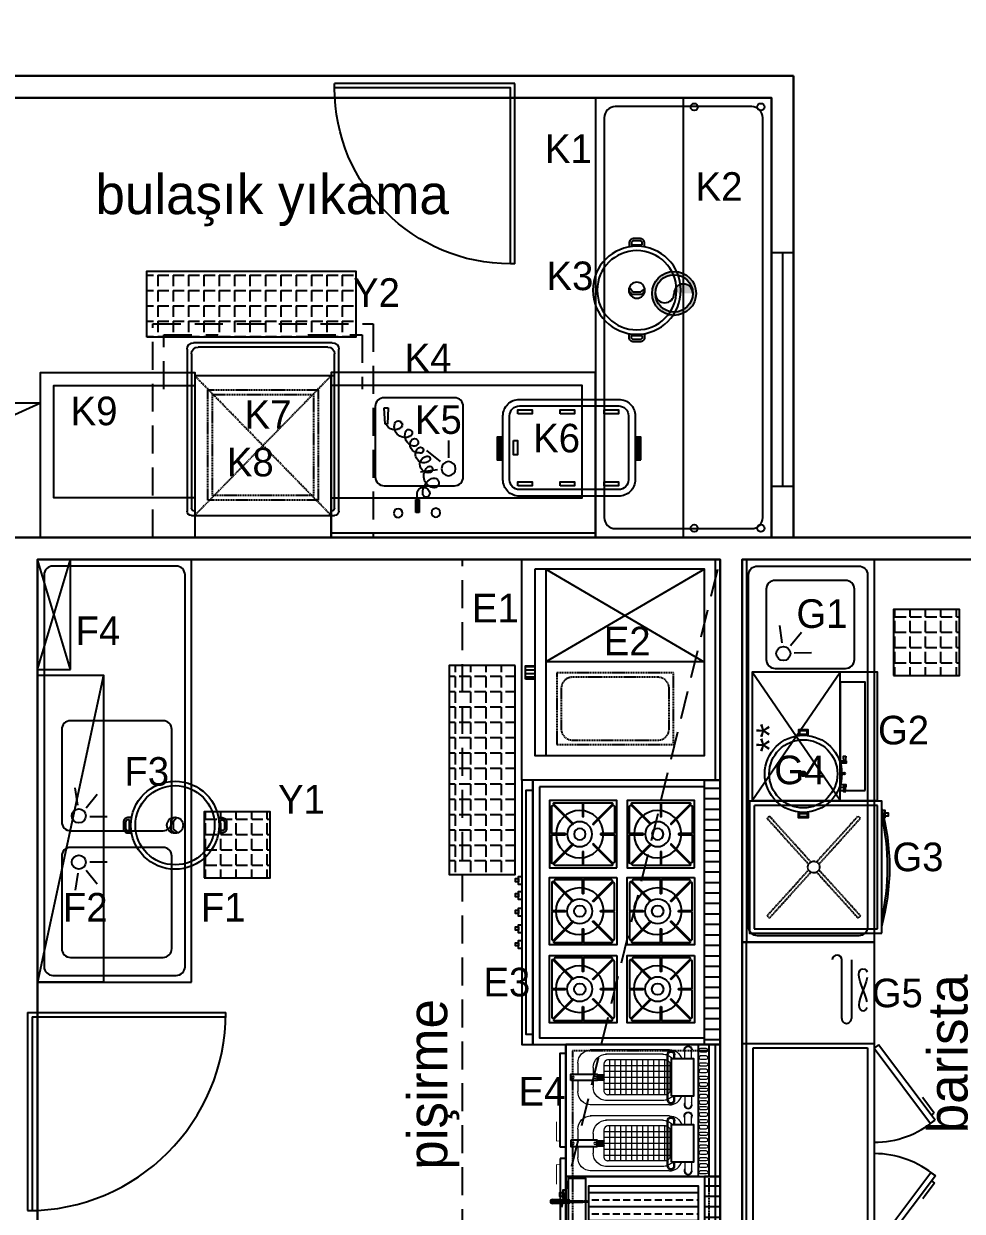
# Model space of a CAD drawing. Header units: millimetres. Extents: x -2729 to 15248, y -12439 to 5292.
# Drawn here: x 3382 to 3808, y -8479 to -7939 of the extents above; entities that cross this region are included whole.
import ezdxf

# ---------------------------------------------------------------- set-up
doc = ezdxf.new("R2010")
doc.units = ezdxf.units.MM
doc.linetypes.add('DASHED', pattern=[0.75, 0.5, -0.25])
doc.linetypes.add('HIDDENX2', pattern=[19.05, 12.7, -6.35])
for name, color, linetype in [('002 Çizgi', 7, 'Continuous'), ('kapı ABD', 55, 'Continuous'), ('Kıtc-002 Çizgi', 7, 'Continuous'), ('S2000-002 Çizgi', 7, 'Continuous'), ('S2000-003 Kapı', 3, 'Continuous')]:
    doc.layers.add(name, color=color, linetype=linetype)
doc.layers.add('DUVAR', color=7, linetype='Continuous', lineweight=30)
doc.styles.get("Standard").update_dxf_attribs({"font": 'arial.ttf'})
doc.styles.add('TAKSİM', font='GOTHIC.TTF', dxfattribs={"height": 20})

# ---------------------------------------------------------------- blocks, each defined once
blk = doc.blocks.new('wery5y')
blk.add_line((4066.81, 1057.69), (4067.5, 1059.5))
at = {"layer": 'kapı ABD', "color": 7}
for points in [[(3990.21, 1086.77), (4019.24, 1163.37)], [(4067.5, 1059.5), (3992.71, 1087.9), (4021.1, 1162.69)], [(4021.1, 1162.69), (4019.24, 1163.37)], [(4066.81, 1057.69), (3990.21, 1086.77)]]:
    blk.add_lwpolyline(points, dxfattribs=at)
blk.add_arc((3992.71, 1087.9), 80, 339.2123, 69.2123, dxfattribs=at)
blk = doc.blocks.new('rtyjjkw5')
at = {"layer": 'kapı ABD', "color": 7}
for p, q in [((-2, 2), (-2, 90)), ((0, 0), (0, 90)), ((-2, 2), (-90, 2)), ((0, 0), (-90, 0))]:
    blk.add_line(p, q, dxfattribs=at)
blk.add_arc((0, 0), 90, 90, 180, dxfattribs=at)
blk = doc.blocks.new('A$C53E03B34')
at = {"layer": 'Kıtc-002 Çizgi'}
for points in [[(3.74, 16.55), (2, 16.55, -0.414214), (0, 18.55), (0, 21.45, -0.414214), (2, 23.45), (3.74, 23.45)], [(43.14, 16.55), (44.87, 16.55, 0.414214), (46.87, 18.55), (46.87, 21.45, 0.414214), (44.87, 23.45), (43.14, 23.45)]]:
    blk.add_lwpolyline(points, format="xyb", dxfattribs=at)
for points in [[(2.83, 17.55), (2, 17.55, -0.414214), (1, 18.55), (1, 21.45, -0.414214), (2, 22.45), (2.83, 22.45)], [(44.05, 17.55), (44.87, 17.55, 0.414214), (45.87, 18.55), (45.87, 21.45, 0.414214), (44.87, 22.45), (44.05, 22.45)]]:
    blk.add_lwpolyline(points, format="xyb", close=True, dxfattribs=at)
for points in [[(22.08, 23.4), (24.16, 21.79), (24.16, 18.12), (22.75, 16.4)], [(23.49, 23.65), (25.16, 22.26), (25.16, 17.69), (23.76, 16.35)]]:
    blk.add_lwpolyline(points, dxfattribs=at)
for radius in [20, 18, 3.66]:
    blk.add_circle((23.44, 20), radius, dxfattribs=at)
blk = doc.blocks.new('A$C604B7618')
at = {"layer": 'Kıtc-002 Çizgi'}
blk.add_lwpolyline([(0, 30.57), (30.57, 30.57), (30.57, 0), (0, 0), (0, 30.57)], dxfattribs=at)
blk.add_lwpolyline([(15.55, 29.52), (15.55, 23.44, -0.414214), (15.34, 23.23), (15.23, 23.23, -0.414214), (15.02, 23.44), (15.02, 29.52), (2.68, 29.52, 0.668179), (2.31, 28.63), (10.81, 20.13, -0.810443), (10.38, 19.82), (1.59, 28.61, 0.668179), (1.05, 28.39), (1.05, 15.55), (7.13, 15.55, -0.414214), (7.34, 15.34), (7.34, 15.23, -0.414214), (7.13, 15.02), (1.05, 15.02), (1.05, 2.68, 0.668179), (1.94, 2.31), (10.43, 10.81, -0.810443), (10.75, 10.38), (1.96, 1.59, 0.668179), (2.18, 1.05), (15.02, 1.05), (15.02, 7.13, -0.414214), (15.23, 7.34), (15.34, 7.34, -0.414214), (15.55, 7.13), (15.55, 1.05), (27.88, 1.05, 0.668179), (28.26, 1.94), (19.76, 10.43, -0.810443), (20.19, 10.75), (28.98, 1.96, 0.668179), (29.52, 2.18), (29.52, 15.02), (23.44, 15.02, -0.414214), (23.23, 15.23), (23.23, 15.34, -0.414214), (23.44, 15.55), (29.52, 15.55), (29.52, 28.39, 0.668179), (28.98, 28.61), (20.19, 19.82, -0.810443), (19.76, 20.13), (28.26, 28.63, 0.668179), (27.88, 29.52)], format="xyb", close=True, dxfattribs=at)
for radius in [10.75, 5.66, 2.6]:
    blk.add_circle((15.28, 13.8), radius, dxfattribs=at)
blk = doc.blocks.new('A$C30900C96')
at = {"layer": 'Kıtc-002 Çizgi'}
h = blk.add_hatch(dxfattribs=at)
h.set_pattern_fill('ANSI31', color=256, scale=1.5, angle=45, style=0)
h.set_pattern_definition([(90, (-2738.432, -5782.0232), (-4.7625, 9e-16), [])])
h.paths.add_polyline_path([(120, 85.92), (120, 92.92), (0, 92.92), (0, 85.92)])
for points in [[(0, 7.92), (120, 7.92), (120, 92.92), (0, 92.92)], [(120, 85.92), (0, 85.92), (0, 92.92), (120, 92.92)], [(3, 10.92), (117, 10.92), (117, 85.92), (3, 85.92)], [(0, 2.92), (120, 2.92), (120, 7.92), (0, 7.92)], [(4.49, 7.92), (115.51, 7.92), (115.51, 4.92), (4.49, 4.92)], [(43.7, 2.92), (47.34, 2.92), (47.34, 1.46), (43.7, 1.46)], [(44.67, 1.46), (46.12, 1.46), (46.12, 0), (44.67, 0)], [(50.55, 2.92), (54.19, 2.92), (54.19, 1.46), (50.55, 1.46)], [(51.52, 1.46), (52.97, 1.46), (52.97, 0), (51.52, 0)], [(58.06, 2.92), (61.7, 2.92), (61.7, 1.46), (58.06, 1.46)], [(59.02, 1.46), (60.48, 1.46), (60.48, 0), (59.02, 0)], [(65.7, 2.92), (69.34, 2.92), (69.34, 1.46), (65.7, 1.46)], [(66.66, 1.46), (68.12, 1.46), (68.12, 0), (66.66, 0)], [(72.88, 2.92), (76.52, 2.92), (76.52, 1.46), (72.88, 1.46)], [(73.84, 1.46), (75.3, 1.46), (75.3, 0), (73.84, 0)]]:
    blk.add_lwpolyline(points, close=True, dxfattribs=at)
at = {"layer": 'Kıtc-002 Çizgi', "xscale": -1}
for p in [(39.77, 50.8), (39.77, 15.42)]:
    blk.add_blockref('A$C604B7618', p, dxfattribs=at)
at = {"layer": 'Kıtc-002 Çizgi'}
for p in [(44.23, 50.8), (79.64, 50.8), (44.23, 15.42), (79.64, 15.42)]:
    blk.add_blockref('A$C604B7618', p, dxfattribs=at)
blk = doc.blocks.new('A$C6B106424')
at = {"layer": 'S2000-002 Çizgi'}
h = blk.add_hatch(dxfattribs=at)
h.set_pattern_fill('LINE', color=256, scale=0.5, angle=90, style=0)
h.set_pattern_definition([(90, (-1215.703, -3768.8105), (-1.5875, 1e-16), [])])
h.paths.add_polyline_path([(50.06, 4.26), (43.91, 4.26), (43.91, 0), (50.06, 0)])
for p, q in [((0, 9.26), (42.35, 81.36)), ((0, 81.36), (42.2, 9.26)), ((42.2, 81.36), (42.2, 9.26)), ((0, 9.26), (84.7, 9.26))]:
    blk.add_line(p, q, dxfattribs=at)
for points in [[(0, 4.26), (84.7, 4.26), (84.7, 81.36), (0, 81.36)], [(50.06, 0), (43.91, 0), (43.91, 4.26), (50.06, 4.26)]]:
    blk.add_lwpolyline(points, close=True, dxfattribs=at)
at = {"layer": 'S2000-002 Çizgi', "linetype": 'DASHED'}
blk.add_lwpolyline([(47.2, 67.26), (47.2, 14.26), (79.7, 14.26), (79.7, 67.26)], close=True, dxfattribs=at)
blk.add_lwpolyline([(49.2, 60.26), (49.2, 21.26, 0.414214), (54.2, 16.26), (72.7, 16.26, 0.414214), (77.7, 21.26), (77.7, 60.26, 0.414214), (72.7, 65.26), (54.2, 65.26, 0.414214)], format="xyb", close=True, dxfattribs=at)
blk = doc.blocks.new('A$C3E822EE1')
at = {"layer": 'S2000-002 Çizgi'}
h = blk.add_hatch(dxfattribs=at)
h.set_pattern_fill('ANSI32', color=256, angle=180, style=0)
h.set_pattern_definition([(315, (-4249.49996, 7833.96362), (-0.265165043, -0.265165043), []), (315, (-4249.3232, 7833.96362), (-0.265165043, -0.265165043), [])])
h.paths.add_polyline_path([(12.1, 69), (10.72, 69), (10.69, 70), (12.14, 70)])
h.paths.add_polyline_path([(12.07, 68.17), (11.76, 68.17), (11.76, 62.37), (11.68, 61), (11.15, 61), (11.07, 62.37), (11.07, 68.17), (10.75, 68.17), (10.72, 69), (12.1, 69)])
h.paths.add_polyline_path([(12.2, 72), (10.62, 72), (10.48, 76.14, -0.437405), (11.18, 76.9), (11.64, 76.9, -0.437405), (12.35, 76.14)])
h.paths.add_polyline_path([(12.14, 70), (10.69, 70), (10.62, 72), (12.2, 72)])
h.paths.add_polyline_path([(11.6, 59.71), (11.23, 59.71), (11.15, 61), (11.68, 61)])
h = blk.add_hatch(dxfattribs=at)
h.set_pattern_fill('ANSI32', color=256, angle=180, style=0)
h.set_pattern_definition([(225, (4329.50004, 7833.96362), (0.265165043, -0.265165043), []), (225, (4329.32326, 7833.96362), (0.265165043, -0.265165043), [])])
h.paths.add_polyline_path([(67.9, 69), (69.28, 69), (69.31, 70), (67.86, 70)])
h.paths.add_polyline_path([(67.93, 68.17), (68.24, 68.17), (68.24, 62.37), (68.32, 61), (68.85, 61), (68.93, 62.37), (68.93, 68.17), (69.25, 68.17), (69.28, 69), (67.9, 69)])
h.paths.add_polyline_path([(67.8, 72), (69.38, 72), (69.52, 76.14, 0.437405), (68.82, 76.9), (68.36, 76.9, 0.437405), (67.65, 76.14)])
h.paths.add_polyline_path([(67.86, 70), (69.31, 70), (69.38, 72), (67.8, 72)])
h.paths.add_polyline_path([(68.4, 59.71), (68.77, 59.71), (68.85, 61), (68.32, 61)])
h = blk.add_hatch(dxfattribs=at)
h.set_pattern_fill('ANSI33', color=256, angle=225, style=0)
h.set_pattern_definition([(270, (3371.733, 5045.6104), (6.35, -2e-15), []), (270, (3368.558, 5042.4354), (6.35, -2e-15), [3.175, -1.5875])])
h.paths.add_polyline_path([(74.47, 9.71), (74.47, 59.71), (4.47, 59.71), (4.47, 9.71)])
h = blk.add_hatch(dxfattribs=at)
h.set_pattern_fill('ANSI31', color=256, scale=1.5, angle=225, style=0)
h.set_pattern_definition([(270, (3371.7327, 5050.6104), (4.7625, -1e-15), [])])
h.paths.add_polyline_path([(0, 7), (0, 0), (80, 0), (80, 7)])
for p, q in [((10.48, 76.14), (10.75, 68.17)), ((10.75, 68.17), (10.48, 76.14)), ((11.64, 76.9), (11.18, 76.9)), ((11.18, 76.9), (11.64, 76.9)), ((12.35, 76.14), (12.07, 68.17)), ((67.65, 76.14), (67.93, 68.17)), ((68.36, 76.9), (68.82, 76.9)), ((68.82, 76.9), (68.36, 76.9)), ((69.52, 76.14), (69.25, 68.17)), ((69.25, 68.17), (69.52, 76.14)), ((10.75, 68.17), (11.07, 68.17)), ((11.07, 68.17), (10.75, 68.17)), ((11.07, 68.17), (11.07, 62.37)), ((11.76, 68.17), (11.76, 62.37)), ((12.07, 68.17), (11.76, 68.17)), ((67.93, 68.17), (68.24, 68.17)), ((68.24, 68.17), (68.24, 62.37)), ((68.93, 68.17), (68.93, 62.37)), ((69.25, 68.17), (68.93, 68.17)), ((68.93, 68.17), (69.25, 68.17)), ((11.07, 62.37), (11.23, 59.71)), ((11.23, 59.71), (11.6, 59.71)), ((11.6, 59.71), (11.23, 59.71)), ((11.76, 62.37), (11.6, 59.71)), ((68.24, 62.37), (68.4, 59.71)), ((68.77, 59.71), (68.4, 59.71)), ((68.4, 59.71), (68.77, 59.71)), ((68.93, 62.37), (68.77, 59.71))]:
    blk.add_line(p, q, dxfattribs=at)
for points in [[(9.94, 70), (6.3, 70), (6.3, 71.46), (9.94, 71.46)], [(8.98, 71.46), (7.52, 71.46), (7.52, 72.92), (8.98, 72.92)], [(75, 70), (65, 70), (65, 72), (75, 72)], [(80, 70), (0, 70), (0, 0), (80, 0)], [(79, 61), (1, 61), (1, 69), (79, 69)], [(74.47, 9.71), (4.47, 9.71), (4.47, 59.71), (74.47, 59.71)], [(80, 0), (0, 0), (0, 7), (80, 7)]]:
    blk.add_lwpolyline(points, close=True, dxfattribs=at)
for centre, start, end in [((11.18, 76.19), 90, 184.4992), ((11.18, 76.19), 90, 184.4992), ((11.64, 76.19), 355.5008, 90), ((68.36, 76.19), 90, 184.4992), ((68.82, 76.19), 355.5008, 90), ((68.82, 76.19), 355.5008, 90)]:
    blk.add_arc(centre, 0.706, start, end, dxfattribs=at)
blk = doc.blocks.new('A$C71D9588E')
at = {"layer": 'S2000-002 Çizgi', "linetype": 'Continuous', "lineweight": 0}
for p, q in [((6.5, 57), (2.5, 57)), ((6.5, 54), (2.5, 54)), ((23.5, 57), (27.5, 57)), ((23.5, 54), (27.5, 54)), ((36.5, 57), (32.5, 57)), ((36.5, 54), (32.5, 54)), ((53.5, 57), (57.5, 57)), ((53.5, 54), (57.5, 54)), ((4.75, 49.5), (6.5, 49.5)), ((4.75, 49), (6.5, 49)), ((23.5, 49.5), (25.25, 49.5)), ((23.5, 49), (25.25, 49)), ((34.75, 49.5), (36.5, 49.5)), ((34.75, 49), (36.5, 49)), ((53.5, 49.5), (55.25, 49.5)), ((53.5, 49), (55.25, 49)), ((2.5, 47), (2.5, 11)), ((4.5, 44), (4.5, 18)), ((4.75, 46.5), (25.25, 46.5)), ((4.75, 46), (25.25, 46)), ((7, 45.25), (7, 18.85)), ((23, 44.75), (7, 44.75)), ((21, 47.25), (9, 47.25)), ((9.5, 47.25), (9.5, 46.5)), ((9.5, 46), (9.5, 17.25)), ((12.2, 47.25), (12.2, 46.5)), ((12.2, 46), (12.2, 17.25)), ((14.9, 47.25), (14.9, 46.5)), ((14.9, 46), (14.9, 17.25)), ((17.6, 47.25), (17.6, 46.5)), ((17.6, 46), (17.6, 17.25)), ((20.3, 47.25), (20.3, 46.5)), ((20.3, 46), (20.3, 17.25)), ((23, 45.25), (23, 18.85)), ((25.5, 44), (25.5, 18)), ((27.5, 47), (27.5, 11)), ((32.5, 47), (32.5, 11)), ((34.5, 44), (34.5, 18)), ((34.75, 46.5), (55.25, 46.5)), ((34.75, 46), (55.25, 46)), ((37, 45.25), (37, 18.85)), ((53, 44.75), (37, 44.75)), ((51, 47.25), (39, 47.25)), ((39.5, 47.25), (39.5, 46.5)), ((39.5, 46), (39.5, 17.25)), ((42.2, 47.25), (42.2, 46.5)), ((42.2, 46), (42.2, 17.25)), ((44.9, 47.25), (44.9, 46.5)), ((44.9, 46), (44.9, 17.25)), ((47.6, 47.25), (47.6, 46.5)), ((47.6, 46), (47.6, 17.25)), ((50.3, 47.25), (50.3, 46.5)), ((50.3, 46), (50.3, 17.25)), ((53, 45.25), (53, 18.85)), ((55.5, 44), (55.5, 18)), ((57.5, 47), (57.5, 11)), ((23, 42.25), (7, 42.25)), ((23, 39.75), (7, 39.75)), ((53, 42.25), (37, 42.25)), ((53, 39.75), (37, 39.75)), ((23, 37.25), (7, 37.25)), ((23, 34.75), (7, 34.75)), ((53, 37.25), (37, 37.25)), ((53, 34.75), (37, 34.75)), ((23, 32.25), (7, 32.25)), ((23, 29.75), (7, 29.75)), ((23, 27.25), (7, 27.25)), ((53, 32.25), (37, 32.25)), ((53, 29.75), (37, 29.75)), ((53, 27.25), (37, 27.25)), ((23, 24.75), (7, 24.75)), ((23, 22.25), (7, 22.25)), ((53, 24.75), (37, 24.75)), ((53, 22.25), (37, 22.25)), ((23, 19.75), (7, 19.75)), ((13.75, 17.25), (9, 17.25)), ((13.75, 14.25), (13.75, 17.25)), ((14.25, 14.25), (14.25, 17.25)), ((14.75, 17.25), (14.25, 17.25)), ((14.75, 14.25), (14.75, 17.25)), ((15.25, 14.25), (15.25, 17.25)), ((15.75, 17.25), (15.25, 17.25)), ((15.75, 14.25), (15.75, 17.25)), ((16.25, 14.25), (16.25, 17.25)), ((21, 17.25), (16.25, 17.25)), ((53, 19.75), (37, 19.75)), ((43.75, 17.25), (39, 17.25)), ((43.75, 14.25), (43.75, 17.25)), ((44.25, 14.25), (44.25, 17.25)), ((44.75, 17.25), (44.25, 17.25)), ((44.75, 14.25), (44.75, 17.25)), ((45.25, 14.25), (45.25, 17.25)), ((45.75, 17.25), (45.25, 17.25)), ((45.75, 14.25), (45.75, 17.25)), ((46.25, 14.25), (46.25, 17.25)), ((51, 17.25), (46.25, 17.25)), ((13.5, 12.4), (10.5, 12.4)), ((19.5, 12.4), (16.5, 12.4)), ((43.5, 12.4), (40.5, 12.4)), ((49.5, 12.4), (46.5, 12.4)), ((13.5, 5.4), (8.5, 5.4)), ((21.5, 5.4), (16.5, 5.4)), ((43.5, 5.4), (38.5, 5.4)), ((51.5, 5.4), (46.5, 5.4))]:
    blk.add_line(p, q, dxfattribs=at)
at = {"layer": 'S2000-002 Çizgi'}
for points in [[(0, 65), (60, 65), (60, 60), (0, 60)], [(0, 0), (60, 0), (60, 60), (0, 60)], [(6.5, 48), (23.5, 48), (23.5, 58), (6.5, 58)], [(36.5, 48), (53.5, 48), (53.5, 58), (36.5, 58)], [(16.5, 2.25), (13.5, 2.25), (13.5, 14.25), (16.5, 14.25)], [(43.5, 2.25), (46.5, 2.25), (46.5, 14.25), (43.5, 14.25)]]:
    blk.add_lwpolyline(points, close=True, dxfattribs=at)
at = {"layer": 'S2000-002 Çizgi', "linetype": 'Continuous', "lineweight": 0}
for points in [[(2.62, 63.78, 0.999894), (1.12, 63.78), (1.12, 61.18, 1), (2.62, 61.18), (2.62, 63.78)], [(5.62, 63.78), (5.62, 61.18, -1), (4.12, 61.18), (4.12, 63.78, -0.999894), (5.62, 63.78)], [(8.55, 63.78, 0.999894), (7.05, 63.78), (7.05, 61.18, 1), (8.55, 61.18), (8.55, 63.78)], [(11.55, 63.78), (11.55, 61.18, -1), (10.05, 61.18), (10.05, 63.78, -0.999894), (11.55, 63.78)], [(14.3, 63.78, 0.999894), (12.8, 63.78), (12.8, 61.18, 1), (14.3, 61.18), (14.3, 63.78)], [(17.3, 63.78), (17.3, 61.18, -1), (15.8, 61.18), (15.8, 63.78, -0.999894), (17.3, 63.78)], [(20.12, 63.78, 0.999894), (18.62, 63.78), (18.62, 61.18, 1), (20.12, 61.18), (20.12, 63.78)], [(23.12, 63.78), (23.12, 61.18, -1), (21.62, 61.18), (21.62, 63.78, -0.999894), (23.12, 63.78)], [(25.87, 63.78, 0.999894), (24.37, 63.78), (24.37, 61.18, 1), (25.87, 61.18), (25.87, 63.78)], [(28.87, 63.78), (28.87, 61.18, -1), (27.37, 61.18), (27.37, 63.78, -0.999894), (28.87, 63.78)], [(31.75, 63.78, 0.999894), (30.25, 63.78), (30.25, 61.18, 1), (31.75, 61.18), (31.75, 63.78)], [(34.35, 63.78), (34.35, 61.18, -1), (32.85, 61.18), (32.85, 63.78, -0.999894), (34.35, 63.78)], [(37.14, 63.78), (37.14, 61.18, -1), (35.64, 61.18), (35.64, 63.78, -0.999894), (37.14, 63.78)], [(40.13, 63.78, 0.999894), (38.63, 63.78), (38.63, 61.18, 1), (40.13, 61.18), (40.13, 63.78)], [(42.54, 63.78), (42.54, 61.18, -1), (41.04, 61.18), (41.04, 63.78, -0.999894), (42.54, 63.78)], [(45.54, 63.78, 0.999894), (44.04, 63.78), (44.04, 61.18, 1), (45.54, 61.18), (45.54, 63.78)], [(48.64, 63.78), (48.64, 61.18, -1), (47.14, 61.18), (47.14, 63.78, -0.999894), (48.64, 63.78)], [(51.64, 63.78, 0.999894), (50.14, 63.78), (50.14, 61.18, 1), (51.64, 61.18), (51.64, 63.78)], [(54.75, 63.78), (54.75, 61.18, -1), (53.25, 61.18), (53.25, 63.78, -0.999894), (54.75, 63.78)], [(58.13, 63.68), (58.13, 61.08, -1), (56.63, 61.08), (56.63, 63.68, -0.999894), (58.13, 63.68)]]:
    blk.add_lwpolyline(points, format="xyb", dxfattribs=at)
for centre in [(15, 13.25), (45, 13.25), (15, 3.25), (45, 3.25)]:
    blk.add_circle(centre, 0.5, dxfattribs=at)
at = {"layer": 'S2000-002 Çizgi', "linetype": 'Continuous', "lineweight": 0, "extrusion": (0, 0, -1)}
for centre, radius, start, end in [((-2.5, 55.5), 1.8, 236.4427, 123.5573), ((-2.5, 55.5), 1.5, 270.0011, 90), ((-32.5, 55.5), 1.8, 236.4427, 123.5573), ((-32.5, 55.5), 1.5, 270.0011, 90), ((-8.5, 47), 6, 0, 70.5288), ((-4.75, 47.75), 1.75, 270, 90), ((-4.75, 47.75), 1.25, 270, 90), ((-38.5, 47), 6, 0, 70.5288), ((-34.75, 47.75), 1.75, 270, 90), ((-34.75, 47.75), 1.25, 270, 90), ((-9, 19.25), 2, 270, 0), ((-21, 19.25), 2, 180, 270), ((-39, 19.25), 2, 270, 0), ((-51, 19.25), 2, 180, 270)]:
    blk.add_arc(centre, radius, start, end, dxfattribs=at)
at = {"layer": 'S2000-002 Çizgi', "linetype": 'Continuous', "lineweight": 0}
for centre, radius, start, end in [((27.5, 55.5), 1.8, 236.4427, 123.5573), ((27.5, 55.5), 1.5, 270.0011, 90), ((57.5, 55.5), 1.8, 236.4427, 123.5573), ((57.5, 55.5), 1.5, 270.0011, 90), ((21.5, 47), 6, 0, 70.5288), ((25.25, 47.75), 1.75, 270, 90), ((25.25, 47.75), 1.25, 270, 90), ((51.5, 47), 6, 0, 70.5288), ((55.25, 47.75), 1.75, 270, 90), ((55.25, 47.75), 1.25, 270, 90), ((10.5, 44), 6, 160.5288, 180), ((10.5, 44), 6, 131.8103, 155.3757), ((9, 45.25), 2, 157.9757, 180), ((9, 45.25), 2, 90, 141.3178), ((21, 45.25), 2, 38.6822, 90), ((21, 45.25), 2, 0, 22.0243), ((19.5, 44), 6, 24.6243, 48.1897), ((19.5, 44), 6, 0, 19.4712), ((40.5, 44), 6, 160.5288, 180), ((40.5, 44), 6, 131.8103, 155.3757), ((39, 45.25), 2, 157.9757, 180), ((39, 45.25), 2, 90, 141.3178), ((51, 45.25), 2, 38.6822, 90), ((51, 45.25), 2, 0, 22.0243), ((49.5, 44), 6, 24.6243, 48.1897), ((49.5, 44), 6, 0, 19.4712), ((10.5, 18.4), 6, 180, 270), ((14, 17.25), 0.25, 0, 180), ((15, 17.25), 0.25, 0, 180), ((16, 17.25), 0.25, 0, 180), ((19.5, 18.4), 6, 270, 0), ((40.5, 18.4), 6, 180, 270), ((44, 17.25), 0.25, 0, 180), ((45, 17.25), 0.25, 0, 180), ((46, 17.25), 0.25, 0, 180), ((49.5, 18.4), 6, 270, 0), ((8.5, 11.4), 6, 180, 270), ((21.5, 11.4), 6, 270, 0), ((38.5, 11.4), 6, 180, 270), ((51.5, 11.4), 6, 270, 0)]:
    blk.add_arc(centre, radius, start, end, dxfattribs=at)
blk = doc.blocks.new('A$C5E080717')
at = {"layer": '002 Çizgi', "color": 7}
blk.add_line((2, 188), (2, 0), dxfattribs=at)
for points in [[(70, 188), (0, 188), (0, 0), (70, 0)], [(66.97, 171.56), (66.8, 170.1), (66.35, 168.4), (65.71, 166.54), (64.97, 164.59), (64.24, 162.64), (63.6, 160.78), (63.14, 159.07), (62.97, 157.62), (63.14, 156.47), (63.6, 155.66), (64.24, 155.17), (64.97, 155), (65.71, 155.17), (66.35, 155.66), (66.8, 156.47), (66.97, 157.62), (66.8, 159.07), (66.35, 160.78), (65.71, 162.64), (64.97, 164.59), (64.24, 166.54), (63.6, 168.4), (63.14, 170.1), (62.97, 171.56), (63.14, 172.7), (63.6, 173.52), (64.24, 174.01), (64.97, 174.17), (65.71, 174.01), (66.35, 173.52), (66.8, 172.7)], [(72.57, 97.85), (72.57, 140.6), (70, 140.6), (70, 97.85)], [(72.57, 51.87), (72.57, 94.62), (70, 94.62), (70, 51.87)], [(72.57, 46.75), (72.57, 4), (70, 4), (70, 46.75)]]:
    blk.add_lwpolyline(points, close=True, dxfattribs=at)
for points in [[(59.66, 151), (59.66, 177.67, 1), (55.32, 177.67)], [(55.32, 177.67), (55.32, 151, -1), (50.97, 151)]]:
    blk.add_lwpolyline(points, format="xyb", dxfattribs=at)
blk.add_lwpolyline([(2, 143), (70, 143)], dxfattribs=at)
at = {"layer": '002 Çizgi', "color": 7, "linetype": 'DASHED'}
blk.add_lwpolyline([(5, 140), (5, 3), (67, 3), (67, 140)], close=True, dxfattribs=at)
at = {"layer": '002 Çizgi', "color": 7, "const_width": 0.428}
for points in [[(72.57, 100.66), (74.22, 100.66), (74.22, 107.73), (74.22, 109.53)], [(72.57, 54.69), (74.22, 54.69), (74.22, 61.75), (74.22, 63.56)], [(72.57, 43.94), (74.22, 43.94), (74.22, 36.87), (74.22, 35.07)]]:
    blk.add_lwpolyline(points, dxfattribs=at)
blk = doc.blocks.new('A$C34EC4B2C')
at = {"layer": 'S2000-002 Çizgi'}
for p, q in [((80.83, 87.67), (46.6, 62.05)), ((77.59, 87.3), (71.93, 83.07)), ((78.58, 85.98), (77.59, 87.3)), ((82.37, 85.61), (80.83, 87.67)), ((104.65, 85.77), (106.2, 87.82)), ((106.2, 87.82), (140.31, 62.05)), ((108.44, 86.12), (109.44, 87.44)), ((109.44, 87.44), (115.07, 83.18)), ((150.63, 85.77), (152.18, 87.82)), ((152.18, 87.82), (186.29, 62.05)), ((154.42, 86.12), (155.42, 87.44)), ((155.42, 87.44), (161.05, 83.18)), ((48.14, 60), (82.37, 85.61)), ((71.93, 83.07), (70.49, 81.99)), ((138.76, 60), (104.65, 85.77)), ((115.07, 83.18), (116.52, 82.09)), ((184.74, 60), (150.63, 85.77)), ((161.05, 83.18), (162.5, 82.09)), ((0, 0), (0, 60)), ((0, 60), (188, 60)), ((46.11, 60), (46.11, 0)), ((46.6, 62.05), (48.14, 60)), ((140.31, 62.05), (138.76, 60)), ((186.29, 62.05), (184.74, 60)), ((188, 2), (188, 60)), ((188, 60), (188, 0)), ((12, 54.97), (12.17, 55.71)), ((12.17, 54.24), (12, 54.97)), ((12.17, 55.71), (12.66, 56.35)), ((12.66, 53.6), (12.17, 54.24)), ((12.66, 56.35), (13.47, 56.8)), ((16.07, 56.8), (17.78, 56.35)), ((17.78, 56.35), (19.64, 55.71)), ((19.64, 54.24), (17.78, 53.6)), ((19.64, 55.71), (21.59, 54.97)), ((21.59, 54.97), (19.64, 54.24)), ((23.54, 55.71), (21.59, 54.97)), ((21.59, 54.97), (23.54, 54.24)), ((25.4, 56.35), (23.54, 55.71)), ((23.54, 54.24), (25.4, 53.6)), ((27.1, 56.8), (25.4, 56.35)), ((30.52, 56.35), (29.7, 56.8)), ((31.01, 55.71), (30.52, 56.35)), ((30.52, 53.6), (31.01, 54.24)), ((31.17, 54.97), (31.01, 55.71)), ((31.01, 54.24), (31.17, 54.97)), ((48, 5), (48, 57)), ((48, 57), (185, 57)), ((185, 57), (185, 5)), ((8, 49.66), (34.67, 49.66)), ((13.47, 53.14), (12.66, 53.6)), ((14.62, 52.97), (13.47, 53.14)), ((16.07, 53.14), (14.62, 52.97)), ((17.78, 53.6), (16.07, 53.14)), ((25.4, 53.6), (27.1, 53.14)), ((27.1, 53.14), (28.56, 52.97)), ((28.56, 52.97), (29.7, 53.14)), ((29.7, 53.14), (30.52, 53.6)), ((34.67, 45.32), (8, 45.32)), ((188, 2), (0, 2)), ((185, 5), (48, 5)), ((188, 0), (0, 0))]:
    blk.add_line(p, q, dxfattribs=at)
for centre, radius, start, end in [((48.14, 60), 42.75, 0, 40.245), ((138.76, 60), 42.75, 139.4908, 180), ((184.74, 60), 42.75, 139.4908, 180), ((34.67, 47.49), 2.17, 270, 90), ((8, 43.15), 2.17, 90, 270)]:
    blk.add_arc(centre, radius, start, end, dxfattribs=at)
blk = doc.blocks.new('A$C403F2A37')
for p, q in [((0, 0), (50, 15)), ((0, 15), (50, 0))]:
    blk.add_line(p, q)
blk.add_lwpolyline([(0, 0), (50, 0), (50, 15), (0, 15)], close=True)
blk = doc.blocks.new('A$C199769C9')
at = {"layer": 'S2000-002 Çizgi'}
for points in [[(2.48, 17.25), (0, 17.25), (0, 21.67), (2.48, 21.67)], [(37.48, 17.25), (39.96, 17.25), (39.96, 21.67), (37.48, 21.67)], [(1.98, 17.75), (0.5, 17.75), (0.5, 21.17), (1.98, 21.17)], [(37.98, 17.75), (39.46, 17.75), (39.46, 21.17), (37.98, 21.17)], [(11.95, 0.2), (14.61, 0.41), (14.61, 1.04), (11.95, 1.25)], [(28.01, 0.2), (25.35, 0.41), (25.35, 1.04), (28.01, 1.25)]]:
    blk.add_lwpolyline(points, close=True, dxfattribs=at)
at = {"layer": 'S2000-002 Çizgi', "const_width": 1.5}
blk.add_lwpolyline([(19.23, 19.46, 1), (20.73, 19.46, 1)], format="xyb", close=True, dxfattribs=at)
at = {"layer": 'S2000-002 Çizgi'}
for points in [[(13.88, 3.06), (13.88, 1.09)], [(13.88, 0), (14.97, 0), (14.97, 2.69)], [(13.88, 0.35), (13.88, 0)], [(20.03, 1.45), (20.03, 1.96)], [(25.96, 0), (24.87, 0), (24.87, 2.66)], [(25.96, 3.01), (25.96, 1.08)], [(25.96, 0.36), (25.96, 0)]]:
    blk.add_lwpolyline(points, dxfattribs=at)
for centre, radius in [((19.98, 19.46), 17.5), ((19.98, 19.46), 15.5), ((20.09, 0.98), 0.469)]:
    blk.add_circle(centre, radius, dxfattribs=at)
blk = doc.blocks.new('A$C723D60DA')
at = {"layer": 'S2000-002 Çizgi'}
for points in [[(0, 3.66), (60, 3.66), (60, 63.66), (0, 63.66)], [(53.17, 2.2), (54.63, 2.2), (54.63, 0.75), (53.17, 0.75)]]:
    blk.add_lwpolyline(points, close=True, dxfattribs=at)
at = {"layer": 'S2000-002 Çizgi', "linetype": 'DASHED', "ltscale": 0.5}
blk.add_lwpolyline([(2, 5.66), (58, 5.66), (58, 61.66), (2, 61.66)], close=True, dxfattribs=at)
for points in [[(6.84, 54.65), (7.88, 55.69)], [(6.84, 54.65), (27.66, 35.82)], [(7.88, 55.69), (28.7, 36.87)], [(31.37, 36.94), (52.12, 55.69)], [(32.41, 35.9), (53.16, 54.65)], [(52.12, 55.69), (53.16, 54.65)], [(27.59, 33.16), (6.84, 14.41)], [(32.34, 33.23), (53.16, 14.41)], [(28.63, 32.11), (7.88, 13.37)], [(31.3, 32.19), (52.12, 13.37)], [(7.88, 13.37), (6.84, 14.41)], [(52.12, 13.37), (53.16, 14.41)]]:
    blk.add_lwpolyline(points, dxfattribs=at)
at = {"layer": 'S2000-002 Çizgi'}
for points in [[(52.21, 3.18), (52.21, 3.66), (55.85, 3.66)], [(55.85, 3.31), (55.85, 2.2), (52.21, 2.2)]]:
    blk.add_lwpolyline(points, dxfattribs=at)
at = {"layer": 'S2000-002 Çizgi', "linetype": 'DASHED', "ltscale": 0.5}
blk.add_circle((30, 34.53), 2.67, dxfattribs=at)
at = {"layer": 'S2000-002 Çizgi'}
for centre, radius, start, end in [((29.9, 100.61), 100.61, 254.4941, 285.5059), ((29.9, 109.49), 108.49, 257.2819, 282.7181)]:
    blk.add_arc(centre, radius, start, end, dxfattribs=at)
blk = doc.blocks.new('A$C61F707B5')
at = {"layer": 'S2000-002 Çizgi'}
for p, q in [((18.25, 136.14), (17.14, 143.95)), ((18.25, 136.14), (17.14, 143.95)), ((22.06, 134.91), (27.07, 141.01)), ((22.06, 134.91), (27.07, 141.01)), ((23.72, 131.51), (31.61, 131.7))]:
    blk.add_line(p, q, dxfattribs=at)
for points in [[(60, 174), (60, 0), (0, 0), (0, 174)], [(2, 174), (2, 0), (0, 0), (0, 174)], [(60, 174), (60, 0), (0, 0), (0, 174)], [(2, 174), (2, 0), (0, 0), (0, 174)]]:
    blk.add_lwpolyline(points, close=True, dxfattribs=at)
for points in [[(57, 167), (57, 7, -0.414214), (53, 3), (7, 3, -0.414214), (3, 7), (3, 167, -0.414214), (7, 171), (53, 171, -0.414214)], [(57, 167), (57, 7, -0.414214), (53, 3), (7, 3, -0.414214), (3, 7), (3, 167, -0.414214), (7, 171), (53, 171, -0.414214)], [(51.02, 128.48), (51.02, 160.48, 0.414214), (47.02, 164.48), (15.02, 164.48, 0.414214), (11.02, 160.48), (11.02, 128.48, 0.414214), (15.02, 124.48), (47.02, 124.48, 0.414214)], [(51.02, 128.48), (51.02, 160.48, 0.414214), (47.02, 164.48), (15.02, 164.48, 0.414214), (11.02, 160.48), (11.02, 128.48, 0.414214), (15.02, 124.48), (47.02, 124.48, 0.414214)]]:
    blk.add_lwpolyline(points, format="xyb", close=True, dxfattribs=at)
blk.add_circle((18.76, 131.2), 3.19, dxfattribs=at)
blk.add_circle((18.76, 131.2), 3.19, dxfattribs=at)
blk = doc.blocks.new('A$C665E5891')
at = {"layer": 'S2000-002 Çizgi'}
for points in [[(1.56, 0), (41.65, 58.4)], [(41.65, 0), (1.56, 58.4)], [(41.65, 0), (41.65, 58.4)]]:
    blk.add_lwpolyline(points, dxfattribs=at)
for points in [[(58.56, 0), (58.56, 58.4), (1.56, 58.4), (1.56, 0)], [(52.92, 4.59), (52.92, 53.81), (41.65, 53.81), (41.65, 4.59)]]:
    blk.add_lwpolyline(points, close=True, dxfattribs=at)
blk.add_text('**', height=12, rotation=90, dxfattribs=at).set_placement((15.55, 21.98))
blk = doc.blocks.new('A$C7ED97EAE')
at = {"layer": 'S2000-002 Çizgi'}
for p, q in [((3.5, 88.5), (65.5, 88.5)), ((3.5, 15), (3.5, 88.5)), ((65.5, 88.5), (65.5, 15)), ((0, 3), (0, 76.5)), ((2, 78.5), (3.5, 78.5)), ((3.5, 78.5), (65.5, 78.5)), ((3.5, 76.5), (3.5, 76.5)), ((65.5, 78.5), (67, 78.5)), ((65.5, 76.5), (65.5, 76.5)), ((69, 76.5), (69, 3)), ((2, 5), (2, 75)), ((67, 75), (67, 5)), ((65.5, 15), (3.5, 15)), ((67, 15), (65.5, 15)), ((66, 0), (3, 0)), ((64, 2), (5, 2))]:
    blk.add_line(p, q, dxfattribs=at)
at = {"layer": 'S2000-002 Çizgi', "linetype": 'DASHED'}
for p, q in [((65.5, 78.5), (3.5, 15)), ((65.5, 15), (3.5, 78.5))]:
    blk.add_line(p, q, dxfattribs=at)
for points in [[(9.5, 21.5), (59.5, 21.5), (59.5, 71.5), (9.5, 71.5)], [(11.5, 23.5), (57.5, 23.5), (57.5, 69.5), (11.5, 69.5)]]:
    blk.add_lwpolyline(points, close=True, dxfattribs=at)
at = {"layer": 'S2000-002 Çizgi'}
for centre, radius, start, end in [((2, 76.5), 2, 90, 180), ((3.5, 75), 1.5, 90, 180), ((65.5, 75), 1.5, 0, 90), ((67, 76.5), 2, 0, 90), ((3, 3), 3, 180, 270), ((5, 5), 3, 180, 270), ((64, 5), 3, 270, 0), ((66, 3), 3, 270, 0)]:
    blk.add_arc(centre, radius, start, end, dxfattribs=at)
blk = doc.blocks.new('A$C7BE05278')
at = {"layer": 'S2000-002 Çizgi'}
h = blk.add_hatch(color=256, dxfattribs=at)
h.paths.add_polyline_path([(4.65, 9.9, -0.025454), (4.81, 10.42, 0.278063), (0.77, 7.52), (1.23, 7.32, -0.265675)])
h.paths.add_polyline_path([(5.35, 10.43, 0.028094), (4.81, 10.42, 0.025454), (4.65, 9.9, -0.030609), (5.18, 9.93, -0.027259)])
h.paths.add_polyline_path([(5.35, 10.43, 0.027259), (5.18, 9.93, -0.171751), (7.9, 8.98), (7.9, 8.98), (7.9, 8.98, -1.347305), (5.22, 7.15, -0.147228), (5.18, 9.93, 0.030609), (4.65, 9.9, 0.138731), (4.75, 7, 1.347306), (8.21, 9.37, 0.162476)])
h.paths.add_polyline_path([(12.46, 12.66), (12.73, 13.08, 0.483116), (4.81, 10.42, -0.028094), (5.35, 10.43, -0.470681)])
for p, q in [((14.4, 47.58), (14.34, 41.67)), ((14.4, 47.58), (14.34, 41.67)), ((15.96, 47.57), (14.4, 47.58)), ((15.96, 47.57), (14.4, 47.58)), ((15.05, 47.56), (14.97, 38.92)), ((15.9, 41.65), (15.96, 47.57)), ((15.9, 41.65), (15.96, 47.57)), ((14.34, 41.67), (15.9, 41.65)), ((14.34, 41.67), (15.9, 41.65)), ((0.47, 7.33), (0, 0.02)), ((0.47, 7.33), (0, 0.02)), ((1.54, 7.31), (0.47, 7.33)), ((1.54, 7.31), (0.47, 7.33)), ((1.86, 0), (1.54, 7.31)), ((1.86, 0), (1.54, 7.31)), ((0, 0.02), (1.86, 0))]:
    blk.add_line(p, q, dxfattribs=at)
for centre in [(6.31, 47.78), (23.47, 47.61)]:
    blk.add_circle(centre, 1.99, dxfattribs=at)
for centre, radius, start, end in [((17.83, 38.9), 2.86, 179.43, 359.43), ((19.09, 38.88), 1.6, 359.43, 179.43), ((25.13, 38.82), 7.64, 179.43, 242.0346), ((23.49, 30.88), 5.53, 105.7663, 225.7833), ((22.59, 34.05), 2.23, 242.0346, 105.7663), ((20, 25.62), 3.8, 74.9498, 261.6763), ((20.62, 27.93), 1.41, 225.7833, 74.9498), ((18.07, 21.08), 3.83, 52.4089, 229.1112), ((19.64, 23.11), 1.26, 261.6763, 52.4089), ((14.42, 12.56), 4.98, 103.1199, 200.7743), ((15.59, 16.68), 3.77, 86.0156, 220.6772), ((13.69, 15.69), 1.76, 236.8088, 103.1199), ((16.45, 19.21), 1.37, 229.1112, 116.3243), ((9.42, 8.58), 4.83, 57.0103, 197.5795), ((11.21, 11.34), 1.54, 200.7743, 57.0103), ((4.79, 5.59), 4.31, 51.245, 156.7533), ((6.43, 7.63), 1.7, 197.5795, 51.245)]:
    blk.add_arc(centre, radius, start, end, dxfattribs=at)
blk.add_solid([(15.9, 41.65), (14.34, 41.67), (15.96, 47.57), (14.4, 47.58)], dxfattribs=at)
blk = doc.blocks.new('A$C7327736A')
at = {"layer": 'S2000-002 Çizgi'}
for p, q in [((48.34, 44.26), (40.53, 45.37)), ((49.57, 40.45), (43.47, 35.44)), ((53.48, 38.79), (53.48, 30.9))]:
    blk.add_line(p, q, dxfattribs=at)
for points in [[(0, 75), (120, 75), (120, 0), (0, 0)], [(0, 75), (120, 75), (120, 73), (0, 73)], [(0, 57), (114, 57), (114, 6), (0, 6)]]:
    blk.add_lwpolyline(points, close=True, dxfattribs=at)
blk.add_lwpolyline([(56, 11.5), (24, 11.5, -0.414214), (20, 15.5), (20, 47.5, -0.414214), (24, 51.5), (56, 51.5, -0.414214), (60, 47.5), (60, 15.5, -0.414214)], format="xyb", close=True, dxfattribs=at)
blk.add_circle((53.29, 43.76), 3.19, dxfattribs=at)
blk.add_blockref('A$C7BE05278', (24.04, 16.16), dxfattribs=at)
blk = doc.blocks.new('A$C40B23311')
for p, q in [((16.56, 64.24), (26.8, 64.24)), ((16.56, 63.42), (26.8, 63.42)), ((16.56, 1.67), (26.8, 1.67)), ((16.56, 0.85), (26.8, 0.85))]:
    blk.add_line(p, q)
for points in [[(16.56, 65.14), (26.8, 65.14), (26.8, 62.57), (16.56, 62.57)], [(4.67, 48.55), (6.45, 48.55), (6.45, 55.03), (4.67, 55.03)], [(37.47, 48.55), (39.25, 48.55), (39.25, 55.03), (37.47, 55.03)], [(4.67, 28.53), (6.45, 28.53), (6.45, 35.01), (4.67, 35.01)], [(37.47, 28.53), (39.25, 28.53), (39.25, 35.01), (37.47, 35.01)], [(4.67, 9.28), (6.45, 9.28), (6.45, 15.77), (4.67, 15.77)], [(37.47, 9.28), (39.25, 9.28), (39.25, 15.77), (37.47, 15.77)], [(25.24, 7.33), (25.24, 9.12), (18.75, 9.12), (18.75, 7.33)], [(16.56, 2.57), (26.8, 2.57), (26.8, 0), (16.56, 0)]]:
    blk.add_lwpolyline(points, close=True)
for points in [[(44, 10.02), (44, 55.12, 0.414214), (36.55, 62.57), (7.45, 62.57, 0.414214), (0, 55.12), (0, 10.02, 0.414214), (7.45, 2.57), (36.55, 2.57, 0.414214)], [(41, 10.02), (41, 55.12, 0.414214), (36.55, 59.57), (7.45, 59.57, 0.414214), (3, 55.12), (3, 10.02, 0.414214), (7.45, 5.57), (36.55, 5.57, 0.414214)]]:
    blk.add_lwpolyline(points, format="xyb", close=True)

msp = doc.modelspace()

# ---------------------------------------------------------------- hatches: boundary and pattern name
h = msp.add_hatch()
h.set_pattern_fill('ANGLE', color=256, angle=270)
h.set_pattern_definition([(270, (-2096.707, -5755.5556), (6.985, 1e-14), [5.08, -1.905]), (360, (-2096.707, -5755.5556), (-1e-14, 6.985), [5.08, -1.905])])
h.paths.add_polyline_path([(3532.438, -8051.853), (3532.438, -8081.853), (3437.438, -8081.853), (3437.438, -8051.853)])
h = msp.add_hatch()
h.set_pattern_fill('ANGLE', color=256)
h.set_pattern_definition([(0, (-4381.282, -10947.047), (0, 6.985), [5.08, -1.905]), (90, (-4381.282, -10947.047), (-6.985, 4e-16), [5.08, -1.905])])
h.paths.add_polyline_path([(3806.574, -8205.567), (3776.574, -8205.567), (3776.574, -8235.567), (3806.574, -8235.567)])
h = msp.add_hatch()
h.set_pattern_fill('ANGLE', color=256, angle=180)
h.set_pattern_definition([(180, (5903.4616, -2696.9286), (-9e-16, -6.985), [5.08, -1.905]), (270, (5903.4616, -2696.9286), (6.985, -1e-15), [5.08, -1.905])])
h.paths.add_polyline_path([(3574.779, -8326.074), (3604.779, -8326.074), (3604.779, -8231.074), (3574.779, -8231.074)])
h = msp.add_hatch()
h.set_pattern_fill('ANGLE', color=256)
h.set_pattern_definition([(0, (-4694.3434, -11038.9986), (0, 6.985), [5.08, -1.905]), (90, (-4694.3434, -11038.9986), (-6.985, 4e-16), [5.08, -1.905])])
h.paths.add_polyline_path([(3493.513, -8297.518), (3463.513, -8297.518), (3463.513, -8327.518), (3493.513, -8327.518)])
at = {"layer": 'S2000-002 Çizgi'}
h = msp.add_hatch(color=256, dxfattribs=at)
edge = h.paths.add_edge_path(flags=17)
edge.add_arc((3676.942, -8061.96), 8.5, 0, 360)
edge = h.paths.add_edge_path()
edge.add_arc((3676.942, -8061.96), 10, 0, 360)
edge = h.paths.add_edge_path(flags=16)
edge.add_arc((3681.192, -8061.96), 4.25, 0, 180)

# ---------------------------------------------------------------- linework, layer by layer
for p, q in [((3721.222, -8043.412), (3731.222, -8043.412)), ((3726.222, -8043.412), (3726.222, -8149.566)), ((3389.221, -8111.855), (3252.221, -8172.855)), ((3721.222, -8149.566), (3731.222, -8149.566)), ((3417.807, -8235.484), (3387.807, -8374.927))]:
    msp.add_line(p, q)
for points in [[(3437.438, -8081.853), (3437.438, -8051.853), (3532.438, -8051.853), (3532.438, -8081.853)], [(3389.221, -8111.855), (3252.221, -8111.855), (3252.221, -8172.855), (3389.221, -8172.855)], [(3389.807, -8182.855), (3387.807, -8182.855), (3387.807, -8182.855), (3389.807, -8182.855)], [(3697.807, -8283.221), (3607.807, -8283.221), (3607.807, -8182.855), (3697.807, -8182.855)], [(3695.807, -8182.855), (3697.807, -8182.855), (3697.807, -8283.221), (3695.807, -8283.221)], [(3776.574, -8235.567), (3806.574, -8235.567), (3806.574, -8205.567), (3776.574, -8205.567)], [(3604.779, -8231.074), (3574.779, -8231.074), (3574.779, -8326.074), (3604.779, -8326.074)], [(3417.807, -8374.927), (3387.807, -8374.927), (3387.807, -8235.484), (3417.807, -8235.484)], [(3463.513, -8327.518), (3493.513, -8327.518), (3493.513, -8297.518), (3463.513, -8297.518)], [(3627.807, -8403.221), (3697.807, -8403.221), (3697.807, -8543.221), (3627.807, -8543.221)]]:
    msp.add_lwpolyline(points, close=True)
at = {"layer": 'DUVAR', "linetype": 'Continuous'}
for p, q in [((2851.533, -7963.105), (3731.221, -7963.105)), ((3731.221, -7963.105), (3731.222, -8172.855)), ((3721.221, -7973.105), (3721.222, -8172.855)), ((3721.221, -7973.105), (3721.221, -8172.855)), ((3721.222, -8172.855), (3099.16, -8172.855)), ((4078.075, -8172.855), (3721.216, -8172.855)), ((3387.806, -8829.868), (3387.807, -8182.855)), ((3387.807, -8182.855), (3697.807, -8182.855)), ((3697.807, -8182.855), (3697.807, -8732.854)), ((4078.075, -8182.855), (3707.807, -8182.855)), ((3707.807, -8182.855), (3707.807, -8732.854))]:
    msp.add_line(p, q, dxfattribs=at)
msp.add_lwpolyline([(3721.221, -7973.105), (3099.16, -7973.105), (3099.16, -8172.855)], dxfattribs=at)
at = {"layer": 'S2000-002 Çizgi', "linetype": 'HIDDENX2'}
msp.add_line((3580.807, -8662.234), (3697.807, -8182.855), dxfattribs=at)
at = {"layer": 'S2000-002 Çizgi'}
for p, q in [((3406.061, -8294.476), (3404.949, -8286.665)), ((3409.871, -8295.706), (3414.879, -8289.609)), ((3411.534, -8299.615), (3419.424, -8299.615)), ((3411.534, -8320.238), (3419.424, -8320.238)), ((3406.061, -8325.377), (3404.949, -8333.189)), ((3409.871, -8324.147), (3414.879, -8330.245))]:
    msp.add_line(p, q, dxfattribs=at)
for points in [[(3721.221, -8172.855), (3721.221, -7973.105), (3641.221, -7973.105), (3641.221, -8172.855)], [(3681.221, -8172.855), (3681.221, -7973.105), (3721.221, -7973.105), (3721.221, -8172.855)], [(3459.221, -8172.855), (3389.221, -8172.855), (3389.221, -8097.855), (3459.221, -8097.855)], [(3459.221, -8154.855), (3395.221, -8154.855), (3395.221, -8103.855), (3459.221, -8103.855)], [(3457.807, -8374.927), (3457.807, -8182.855), (3387.807, -8182.855), (3387.807, -8374.927)], [(3457.807, -8374.927), (3457.807, -8182.855), (3387.807, -8182.855), (3387.807, -8374.927)]]:
    msp.add_lwpolyline(points, close=True, dxfattribs=at)
for points in [[(3717.221, -8163.855), (3717.221, -7982.105, 0.4142136), (3712.221, -7977.105), (3650.221, -7977.105, 0.4142136), (3645.221, -7982.105), (3645.221, -8163.855, 0.4142136), (3650.221, -8168.855), (3712.221, -8168.855, 0.4142136)], [(3454.807, -8367.927), (3454.807, -8189.855, 0.4142136), (3450.807, -8185.855), (3394.807, -8185.855, 0.4142136), (3390.807, -8189.855), (3390.807, -8367.927, 0.4142136), (3394.807, -8371.927), (3450.807, -8371.927, 0.4142136)], [(3448.824, -8302.134), (3448.824, -8260.134, 0.4142136), (3444.824, -8256.134), (3402.824, -8256.134, 0.4142136), (3398.824, -8260.134), (3398.824, -8302.134, 0.4142136), (3402.824, -8306.134), (3444.824, -8306.134, 0.4142136)], [(3448.824, -8359.719), (3448.824, -8317.719, 0.4142136), (3444.824, -8313.719), (3402.824, -8313.719, 0.4142136), (3398.824, -8317.719), (3398.824, -8359.719, 0.4142136), (3402.824, -8363.719), (3444.824, -8363.719, 0.4142136)]]:
    msp.add_lwpolyline(points, format="xyb", close=True, dxfattribs=at)
at = {"layer": 'S2000-002 Çizgi', "linetype": 'HIDDENX2'}
for points in [[(3440.221, -8075.855), (3540.221, -8075.855), (3540.221, -8172.855), (3440.221, -8172.855)], [(3580.807, -8182.855), (3697.807, -8182.855), (3697.807, -8662.234), (3580.807, -8662.234)]]:
    msp.add_lwpolyline(points, close=True, dxfattribs=at)
for points in [[(3445.221, -8105.435), (3445.221, -8080.855), (3469.802, -8080.855)], [(3510.641, -8080.855), (3535.221, -8080.855), (3535.221, -8105.435)]]:
    msp.add_lwpolyline(points, dxfattribs=at)
at = {"layer": 'S2000-002 Çizgi'}
for centre, radius in [((3686.13, -7977.25), 1.648), ((3716.313, -7977.25), 1.648), ((3676.942, -8061.96), 10), ((3676.942, -8061.96), 8.5), ((3686.13, -8168.71), 1.648), ((3716.313, -8168.71), 1.648), ((3406.568, -8299.42), 3.188), ((3406.568, -8320.434), 3.188)]:
    msp.add_circle(centre, radius, dxfattribs=at)
for centre, start, end in [((3672.692, -8061.96), 180, 0), ((3681.192, -8061.96), 0, 180)]:
    msp.add_arc(centre, 4.25, start, end, dxfattribs=at)

# ---------------------------------------------------------------- block references
at = {"xscale": -1}
for name, p, rotation in [('wery5y', (6036.816, -4621.858), 69.21234583362721), ('A$C7327736A', (3521.221, -8097.855), 180), ('A$C40B23311', (3596.662, -8154.116), 270)]:
    msp.add_blockref(name, p, dxfattribs=dict(at, rotation=rotation))
for name, p, rotation in [('A$C403F2A37', (3402.807, -8232.855), 90), ('rtyjjkw5', (3383.34, -8388.789), 180), ('A$C5E080717', (3697.807, -8403.221), 180)]:
    msp.add_blockref(name, p, dxfattribs=dict(rotation=rotation))
for name, p in [('A$C61F707B5', (3707.807, -8356.854)), ('A$C665E5891', (3710.778, -8292.43))]:
    msp.add_blockref(name, p)
at = {"layer": 'Kıtc-002 Çizgi'}
for name, p, rotation in [('A$C30900C96', (3604.891, -8283.221), 270), ('A$C53E03B34', (3473.714, -8283.663), 180)]:
    msp.add_blockref(name, p, dxfattribs=dict(at, rotation=rotation))
at = {"layer": 'S2000-002 Çizgi', "xscale": -1}
for name, p, rotation in [('A$C53E03B34', (3680.027, -8037.083), 90.00000000000007), ('A$C7ED97EAE', (3455.721, -8084.355), 180), ('A$C3E822EE1', (3697.807, -8463.221), 90)]:
    msp.add_blockref(name, p, dxfattribs=dict(at, rotation=rotation))
at = {"layer": 'S2000-002 Çizgi'}
for name, p, rotation in [('A$C6B106424', (3609.436, -8187.234), 270), ('A$C199769C9', (3755.096, -8300.274), 89.99999999999999), ('A$C723D60DA', (3774.917, -8352.687), 90), ('A$C34EC4B2C', (3707.807, -8356.854), 270)]:
    msp.add_blockref(name, p, dxfattribs=dict(at, rotation=rotation))
at = {"layer": 'S2000-003 Kapı', "xscale": -1, "rotation": 270}
msp.add_blockref('A$C71D9588E', (3627.807, -8463.221), dxfattribs=at)

# ---------------------------------------------------------------- texts
at = {"style": 'TAKSİM'}
for s, height, p in [('K1', 13, (3618.305, -8002.723)), ('bulaşık yıkama', 18, (3414.109, -8025.947)), ('K2', 13, (3686.738, -8019.891)), ('K3', 13, (3619.027, -8060.489)), ('Y2', 13, (3531.138, -8068.077)), ('K4', 13, (3554.585, -8097.821)), ('K9', 13, (3402.881, -8121.876)), ('K7', 13, (3481.898, -8123.496)), ('K5', 13, (3559.255, -8125.819)), ('K6', 13, (3612.957, -8134.219)), ('K8', 13, (3473.832, -8145.111)), ('E1', 13, (3585.165, -8211.476)), ('G1', 13, (3732.519, -8213.988)), ('F4', 13, (3405.113, -8221.752)), ('E2', 13, (3645.002, -8226.438)), ('G2', 13, (3769.552, -8266.921)), ('F3', 13, (3427.291, -8285.71)), ('G4', 13, (3722.454, -8285.028)), ('Y1', 13, (3497.068, -8298.375)), ('G3', 13, (3776.114, -8324.539)), ('F2', 13, (3399.356, -8347.418)), ('F1', 13, (3462.003, -8347.418)), ('E3', 13, (3590.355, -8381.433)), ('G5', 13, (3766.717, -8386.381)), ('E4', 13, (3606.282, -8431.025))]:
    msp.add_text(s, height=height, dxfattribs=at).set_placement(p)
for s, p in [('barista', (3810.229, -8443.647)), ('pişirme', (3573.92, -8460.206))]:
    msp.add_text(s, height=18, rotation=90, dxfattribs=at).set_placement(p)

doc.saveas('drawing.dxf')
